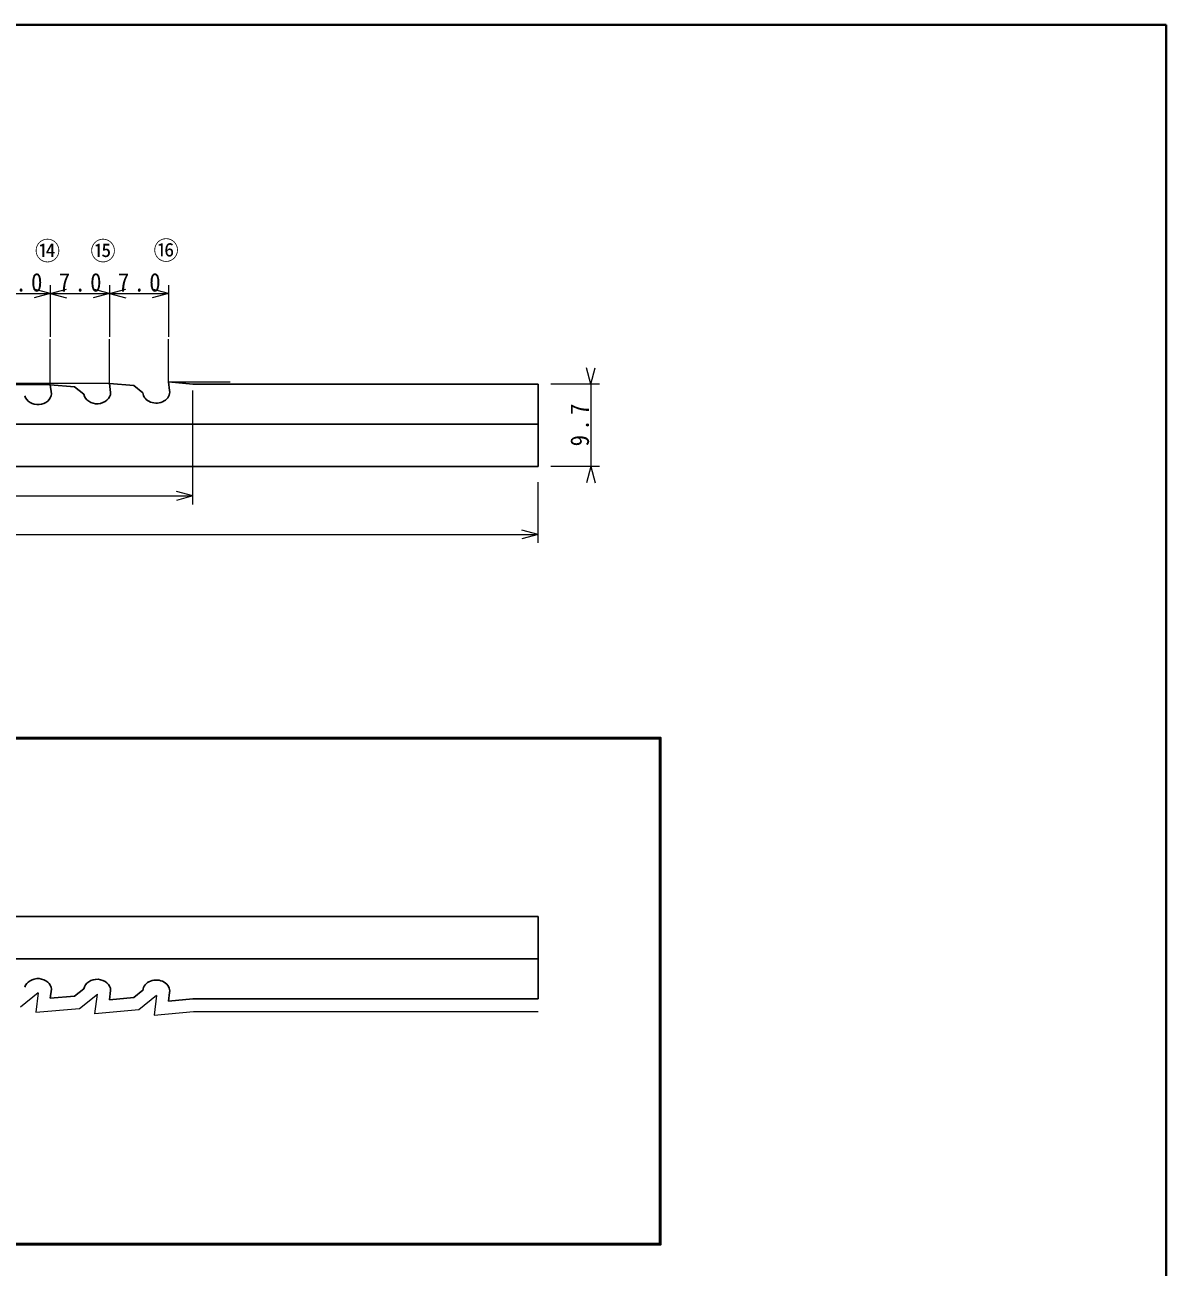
# Model space of a CAD drawing. Units: millimetres on the paper. Extents: x -199 to 190, y -134 to 140.
# Drawn here: x 54.8 to 190, y -10.4 to 136.7 of the extents above; entities that cross this region are included whole.
import ezdxf
from ezdxf.enums import TextEntityAlignment as Align

# ---------------------------------------------------------------- set-up
doc = ezdxf.new("R2010")
doc.units = ezdxf.units.MM
for name, color, linetype, lineweight in [('0-0_補助線', 4, 'Continuous', 9), ('0-2_外形2', 3, 'Continuous', 25), ('0-6_太線外形', 2, 'Continuous', 50), ('0-A_寸法文字', 3, 'Continuous', 25), ('2-1_CAM01', 1, 'Continuous', 9)]:
    doc.layers.add(name, color=color, linetype=linetype, lineweight=lineweight)
doc.styles.add('ＭＳ ゴシック', font='')
doc.styles.get('ＭＳ ゴシック').set_extended_font_data('MS Gothic')

msp = doc.modelspace()

# ---------------------------------------------------------------- linework, layer by layer
at = {"layer": '0-0_補助線'}
for p, q in [((57.817, 94.066), (57.817, 99.469)), ((64.817, 94.233), (64.817, 99.469)), ((71.817, 94.399), (71.817, 99.469)), ((64.817, 94.233), (-83.16, 94.233)), ((71.817, 94.399), (79.119, 94.399)), ((57.817, 94.066), (-83.16, 94.066))]:
    msp.add_line(p, q, dxfattribs=at)
at = {"layer": '0-2_外形2'}
for p, q in [((64.817, 94.233), (67.697, 93.98)), ((64.817, 94.233), (64.955, 93.136)), ((71.817, 94.399), (74.697, 94.147)), ((71.817, 94.399), (71.946, 93.372)), ((74.697, 94.147), (115.599, 94.147)), ((115.599, 94.147), (115.599, 84.399)), ((57.817, 94.066), (60.697, 93.814)), ((57.817, 94.066), (57.952, 92.99)), ((60.697, 93.814), (61.774, 92.945)), ((67.697, 93.98), (68.76, 93.122)), ((-76.401, 89.399), (115.599, 89.399)), ((-76.401, 84.399), (115.599, 84.399)), ((-76.401, 31.099), (115.599, 31.099)), ((115.599, 21.351), (115.599, 31.099)), ((-76.401, 26.099), (115.599, 26.099)), ((57.817, 21.432), (57.952, 22.508)), ((60.697, 21.684), (61.774, 22.553)), ((64.817, 21.265), (64.955, 22.361)), ((67.697, 21.517), (68.76, 22.376)), ((71.817, 21.099), (71.946, 22.126)), ((57.817, 21.432), (60.697, 21.684)), ((64.817, 21.265), (67.697, 21.517)), ((71.817, 21.099), (74.697, 21.351)), ((74.697, 21.351), (115.599, 21.351))]:
    msp.add_line(p, q, dxfattribs=at)
for centre, start_param, end_param in [((56.355, 93.066), 3.3742837, 6.2260742), ((63.355, 93.149), 3.2956715, 6.2735359), ((70.355, 93.233), 3.2245123, 6.3879051), ((56.355, 22.432), 0.0571111, 2.9089016), ((63.355, 22.349), 0.0096494, 2.9875138), ((70.355, 22.265), 6.1784656, 9.3418583)]:
    msp.add_ellipse(centre, major_axis=(1.6, 0), ratio=0.833333, start_param=start_param, end_param=end_param, dxfattribs=at)
at = {"layer": '0-6_太線外形'}
msp.add_lwpolyline([(-102.59, 52.244), (130.038, 52.244), (130.038, -7.689), (-102.59, -7.689)], close=True, dxfattribs=at)
at = {"layer": '0-A_寸法文字', "color": 5, "lineweight": 40}
for q in [(11.833, 136.676), (189.954, -134.025)]:
    msp.add_line((189.954, 136.676), q, dxfattribs=at)
at = {"layer": '0-A_寸法文字', "color": 1, "lineweight": 9}
for p, q in [((50.817, 104.863), (57.817, 104.863)), ((57.817, 104.863), (55.885, 105.381)), ((57.817, 104.863), (55.885, 104.346)), ((57.817, 105.863), (57.817, 99.733)), ((57.817, 104.863), (59.748, 105.381)), ((57.817, 104.863), (64.817, 104.863)), ((57.817, 104.863), (59.748, 104.346)), ((64.817, 104.863), (62.885, 105.381)), ((64.817, 104.863), (62.885, 104.346)), ((64.817, 105.863), (64.817, 99.733)), ((64.817, 104.863), (66.748, 105.381)), ((64.817, 104.863), (71.817, 104.863)), ((64.817, 104.863), (66.748, 104.346)), ((71.817, 104.863), (69.885, 105.381)), ((71.817, 104.863), (69.885, 104.346)), ((71.817, 105.863), (71.817, 99.733)), ((121.833, 94.147), (121.315, 96.079)), ((121.833, 94.147), (122.35, 96.079)), ((122.833, 94.147), (117.097, 94.147)), ((121.833, 94.147), (121.833, 84.399)), ((74.697, 79.899), (74.697, 93.39)), ((122.833, 84.399), (117.097, 84.399)), ((121.833, 84.399), (121.315, 82.467)), ((121.833, 84.399), (122.35, 82.467)), ((115.599, 75.335), (115.599, 82.55)), ((-36.28, 80.899), (74.697, 80.899)), ((74.697, 80.899), (72.765, 81.417)), ((74.697, 80.899), (72.765, 80.382)), ((115.599, 76.335), (113.667, 76.853)), ((-76.401, 76.335), (115.599, 76.335)), ((115.599, 76.335), (113.667, 75.817))]:
    msp.add_line(p, q, dxfattribs=at)
at = {"layer": '2-1_CAM01'}
for p, q in [((56.388, 22.095), (54.283, 20.396)), ((56.388, 22.095), (56.096, 19.775)), ((61.283, 20.23), (63.388, 21.929)), ((63.096, 19.609), (63.388, 21.929)), ((70.388, 21.762), (68.283, 20.063)), ((70.388, 21.762), (70.096, 19.442)), ((56.096, 19.775), (61.283, 20.23)), ((68.283, 20.063), (63.096, 19.609)), ((70.096, 19.442), (74.763, 19.851)), ((74.763, 19.851), (115.599, 19.851))]:
    msp.add_line(p, q, dxfattribs=at)

# ---------------------------------------------------------------- texts
at = {"layer": '0-A_寸法文字', "color": 1, "style": 'ＭＳ ゴシック'}
for s, p in [('⑭', (55.982, 108.157)), ('⑮', (62.559, 108.157)), ('⑯', (70.027, 108.215))]:
    msp.add_text(s, height=2.199, dxfattribs=at).set_placement(p, align=Align.BOTTOM_LEFT)
at = {"layer": '0-A_寸法文字', "color": 1, "char_height": 2.199, "attachment_point": 7, "style": 'ＭＳ ゴシック'}
for insert in [(51.817, 105.063), (58.817, 105.063), (65.817, 105.063)]:
    msp.add_mtext('\\T1.38;\\W0.9;7.0', dxfattribs=dict(at, insert=insert))
at = {"layer": '0-A_寸法文字', "color": 1, "insert": (121.633, 86.773), "char_height": 2.199, "attachment_point": 7, "rotation": 90, "style": 'ＭＳ ゴシック'}
msp.add_mtext('\\T1.38;\\W0.9;9.7', dxfattribs=at)

doc.saveas('drawing.dxf')
